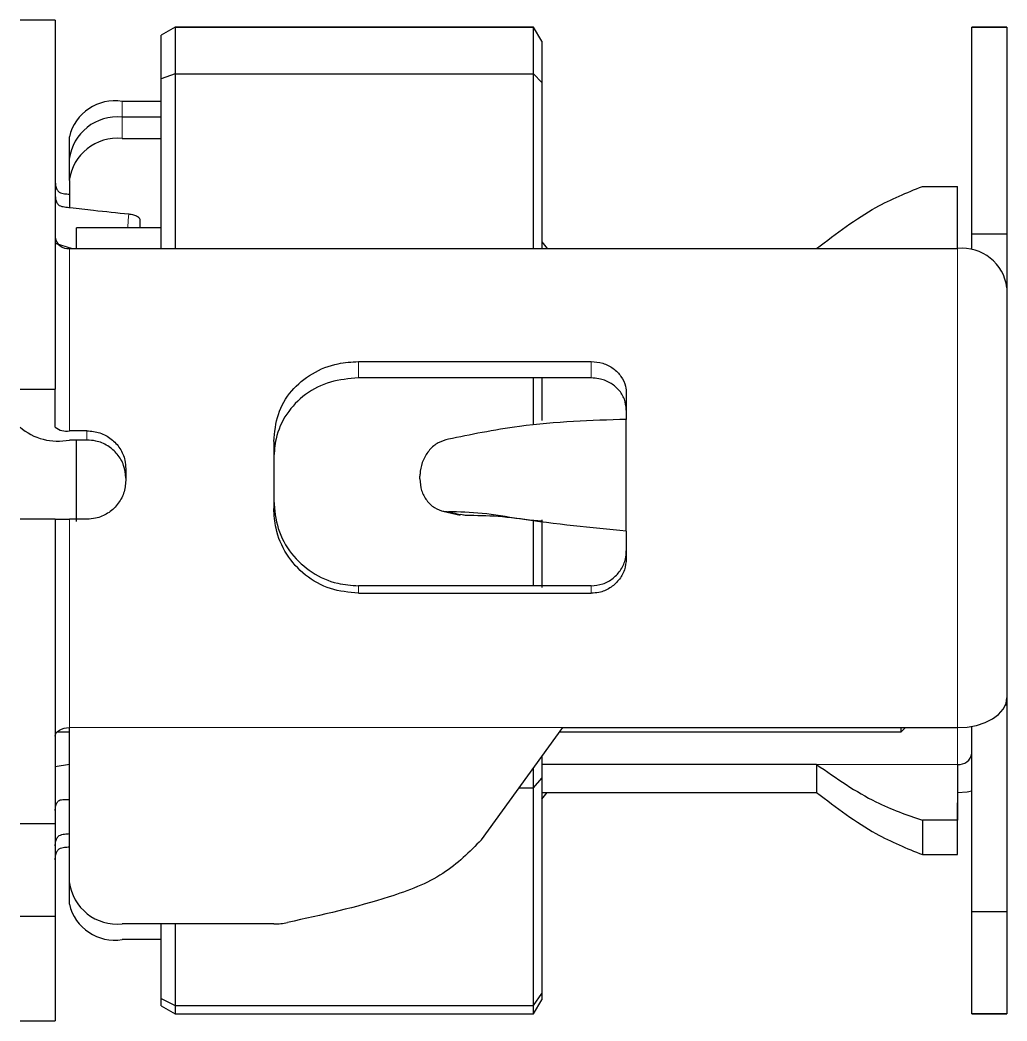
# Model space of a CAD drawing. Header units: millimetres. Extents: x -814 to 1058, y -456 to 1988.
# Drawn here: x -15.92 to -1.92, y 1836.25 to 1850.45 of the extents above; entities that cross this region are included whole.
import ezdxf

# ---------------------------------------------------------------- set-up
doc = ezdxf.new("R2010")
doc.units = ezdxf.units.MM

msp = doc.modelspace()

# ---------------------------------------------------------------- linework, layer by layer
at = {"color": 7, "linetype": 'Continuous', "lineweight": 25}
for p, q in [((-15.419, 1850.449), (-15.919, 1850.449)), ((-15.419, 1850.449), (-15.419, 1845.212)), ((-13.719, 1850.349), (-13.919, 1850.234)), ((-8.634, 1850.349), (-13.719, 1850.349)), ((-13.719, 1850.349), (-13.719, 1849.684)), ((-13.719, 1850.349), (-8.634, 1850.349)), ((-8.519, 1850.149), (-8.634, 1850.349)), ((-8.634, 1849.684), (-8.634, 1850.349)), ((-1.919, 1850.349), (-2.419, 1850.349)), ((-2.419, 1850.346), (-2.419, 1850.349)), ((-2.419, 1850.346), (-1.919, 1850.346)), ((-2.419, 1847.416), (-2.419, 1850.346)), ((-1.919, 1850.349), (-1.919, 1850.346)), ((-1.919, 1850.346), (-1.919, 1847.416)), ((-13.919, 1849.615), (-13.919, 1850.234)), ((-8.519, 1850.149), (-8.519, 1849.564)), ((-13.719, 1849.684), (-13.919, 1849.615)), ((-13.919, 1847.208), (-13.919, 1849.615)), ((-13.719, 1849.684), (-13.719, 1847.208)), ((-13.719, 1849.684), (-8.634, 1849.684)), ((-8.634, 1847.208), (-8.634, 1849.684)), ((-8.519, 1849.564), (-8.634, 1849.684)), ((-8.519, 1849.564), (-8.519, 1847.208)), ((-13.919, 1849.295), (-14.469, 1849.295)), ((-13.919, 1849.072), (-14.469, 1849.072)), ((-15.219, 1848.475), (-15.219, 1848.793)), ((-14.469, 1848.769), (-13.919, 1848.769)), ((-15.219, 1848.172), (-15.219, 1848.475)), ((-15.219, 1848.172), (-15.219, 1847.79)), ((-3.119, 1848.088), (-2.619, 1848.088)), ((-13.919, 1847.499), (-15.119, 1847.499)), ((-15.119, 1847.202), (-15.119, 1847.499)), ((-15.419, 1847.284), (-15.181, 1847.208)), ((-8.519, 1847.3), (-8.439, 1847.208)), ((-2.419, 1847.416), (-1.919, 1847.416)), ((-2.419, 1847.192), (-2.419, 1847.416)), ((-1.919, 1847.416), (-1.919, 1846.651)), ((-15.219, 1847.208), (-4.619, 1847.208)), ((-4.619, 1847.208), (-2.619, 1847.208)), ((-1.919, 1846.651), (-1.919, 1840.835)), ((-11.119, 1845.604), (-7.819, 1845.604)), ((-7.819, 1845.372), (-11.119, 1845.372)), ((-8.634, 1844.715), (-8.634, 1845.372)), ((-8.519, 1845.372), (-8.519, 1844.769)), ((-15.919, 1845.212), (-15.419, 1845.212)), ((-15.419, 1844.674), (-15.419, 1845.212)), ((-7.319, 1845.15), (-7.319, 1844.784)), ((-7.319, 1843.198), (-7.319, 1844.784)), ((-14.969, 1844.622), (-15.219, 1844.622)), ((-14.969, 1844.491), (-15.219, 1844.491)), ((-15.119, 1843.333), (-15.119, 1844.491)), ((-12.319, 1844.472), (-12.319, 1843.521)), ((-14.419, 1844.083), (-14.419, 1843.917)), ((-10.246, 1843.938), (-10.246, 1843.978)), ((-9.922, 1843.483), (-9.677, 1843.427)), ((-15.919, 1843.375), (-15.419, 1843.375)), ((-15.419, 1843.375), (-15.419, 1839.048)), ((-14.969, 1843.367), (-15.219, 1843.367)), ((-9.592, 1843.418), (-9.676, 1843.434)), ((-8.634, 1842.423), (-8.634, 1843.346)), ((-8.519, 1843.359), (-8.519, 1842.397)), ((-7.319, 1843.198), (-7.319, 1842.811)), ((-7.819, 1842.423), (-11.119, 1842.423)), ((-11.119, 1842.317), (-7.819, 1842.317)), ((-1.919, 1840.835), (-1.919, 1840.733)), ((-1.94, 1840.733), (-1.919, 1840.733)), ((-1.919, 1840.733), (-1.919, 1837.803)), ((-15.393, 1840.349), (-15.219, 1840.349)), ((-15.219, 1838.223), (-15.219, 1840.411)), ((-9.374, 1838.82), (-8.219, 1840.411)), ((-8.264, 1840.349), (-3.419, 1840.349)), ((-8.219, 1840.411), (-2.619, 1840.411)), ((-3.419, 1840.349), (-3.357, 1840.411)), ((-3.419, 1840.349), (-3.419, 1840.411)), ((-2.419, 1837.803), (-2.419, 1840.429)), ((-8.519, 1839.997), (-8.519, 1839.694)), ((-15.419, 1839.858), (-15.219, 1839.89)), ((-8.634, 1839.555), (-8.634, 1839.838)), ((-4.619, 1839.888), (-8.519, 1839.888)), ((-4.619, 1839.888), (-4.619, 1839.49)), ((-8.634, 1839.555), (-8.519, 1839.694)), ((-8.519, 1839.694), (-8.519, 1836.64)), ((-8.84, 1839.555), (-8.634, 1839.555)), ((-8.634, 1836.469), (-8.634, 1839.555)), ((-8.519, 1839.49), (-4.619, 1839.49)), ((-8.519, 1839.398), (-8.439, 1839.49)), ((-2.619, 1839.099), (-2.619, 1839.344)), ((-15.419, 1839.048), (-15.919, 1839.048)), ((-15.419, 1839.048), (-15.419, 1837.732)), ((-3.119, 1839.099), (-3.119, 1838.61)), ((-2.619, 1839.099), (-3.119, 1839.099)), ((-2.619, 1838.61), (-2.619, 1839.099)), ((-3.119, 1838.61), (-2.619, 1838.61)), ((-15.219, 1837.905), (-15.219, 1838.223)), ((-2.419, 1837.803), (-1.919, 1837.803)), ((-2.419, 1836.353), (-2.419, 1837.803)), ((-1.919, 1837.803), (-1.919, 1836.353)), ((-15.419, 1837.732), (-15.919, 1837.732)), ((-15.419, 1837.732), (-15.419, 1836.249)), ((-12.318, 1837.626), (-14.469, 1837.626)), ((-13.919, 1836.567), (-13.919, 1837.626)), ((-13.719, 1837.626), (-13.719, 1836.469)), ((-13.919, 1837.403), (-14.469, 1837.403)), ((-8.634, 1836.469), (-8.519, 1836.64)), ((-8.519, 1836.64), (-8.519, 1836.549)), ((-13.919, 1836.567), (-13.719, 1836.469)), ((-13.919, 1836.465), (-13.919, 1836.567)), ((-8.634, 1836.349), (-8.519, 1836.549)), ((-13.919, 1836.465), (-13.719, 1836.349)), ((-13.719, 1836.469), (-8.634, 1836.469)), ((-13.719, 1836.469), (-13.719, 1836.349)), ((-13.719, 1836.349), (-8.634, 1836.349)), ((-13.719, 1836.349), (-8.634, 1836.349)), ((-8.634, 1836.349), (-8.634, 1836.469)), ((-2.419, 1836.353), (-1.919, 1836.353)), ((-2.419, 1836.349), (-2.419, 1836.353)), ((-2.419, 1836.349), (-1.919, 1836.349)), ((-1.919, 1836.353), (-1.919, 1836.349)), ((-15.919, 1836.249), (-15.419, 1836.249))]:
    msp.add_line(p, q, dxfattribs=at)
at = {"color": 8, "linetype": 'Continuous', "lineweight": 18}
for p, q in [((-14.469, 1849.295), (-14.469, 1849.072)), ((-14.469, 1849.072), (-14.469, 1848.769)), ((-15.219, 1847.208), (-15.219, 1844.622)), ((-2.619, 1840.411), (-2.619, 1847.208)), ((-11.119, 1845.604), (-11.119, 1845.372)), ((-7.819, 1845.372), (-7.819, 1845.604)), ((-14.969, 1844.491), (-14.969, 1844.622)), ((-15.219, 1843.367), (-15.219, 1840.411)), ((-11.119, 1842.423), (-11.119, 1842.317)), ((-7.819, 1842.317), (-7.819, 1842.423)), ((-15.219, 1840.411), (-8.219, 1840.411)), ((-2.619, 1839.888), (-2.619, 1840.411)), ((-2.619, 1839.888), (-4.619, 1839.888))]:
    msp.add_line(p, q, dxfattribs=at)
at = {"color": 8, "linetype": 'Continuous', "lineweight": 18, "flags": 128}
msp.add_lwpolyline([(-14.391, 1847.499), (-14.384, 1847.61), (-14.377, 1847.699), (-14.377, 1847.699), (-14.377, 1847.699)], dxfattribs=at)
at = {"color": 7, "linetype": 'Continuous', "lineweight": 25, "flags": 128}
for points in [[(-2.619, 1840.411), (-2.482, 1840.419), (-2.351, 1840.443), (-2.23, 1840.482), (-2.124, 1840.535), (-2.037, 1840.599), (-1.972, 1840.673), (-1.932, 1840.752), (-1.919, 1840.835)], [(-15.419, 1840.29), (-15.415, 1840.313), (-15.404, 1840.336), (-15.385, 1840.357), (-15.36, 1840.375), (-15.33, 1840.39), (-15.295, 1840.402), (-15.258, 1840.409), (-15.219, 1840.411)], [(-2.619, 1839.49), (-2.482, 1839.501), (-2.419, 1839.514)]]:
    msp.add_lwpolyline(points, dxfattribs=at)
at = {"color": 7, "linetype": 'Continuous', "lineweight": 25}
for centre, radius, start, end in [((-14.572, 1848.638), 0.665, 81.0438, 166.5514), ((-14.538, 1848.389), 0.687, 84.2482, 172.7634), ((-14.538, 1848.086), 0.687, 84.2482, 172.7634), ((-15.237, 1847.39), 0.183, 187.2366, 275.7518), ((-2.555, 1846.57), 0.641, 7.2366, 95.7518), ((-15.382, 1845.295), 0.821, 229.1472, 281.4476), ((-15.265, 1844.852), 0.235, 229.1472, 281.4476), ((-15.269, 1856.875), 13.508, 269.3637, 270.2121), ((-2.601, 1840.07), 0.183, 264.2482, 352.7634), ((-14.538, 1838.309), 0.687, 187.2366, 275.7518), ((-14.572, 1838.06), 0.665, 193.4486, 278.9562), ((-12.317, 1838.558), 0.932, 269.97, 282.0278)]:
    msp.add_arc(centre, radius, start, end, dxfattribs=at)
for points, knots in [([(-15.419, 1848.162), (-15.418, 1848.141), (-15.416, 1848.102), (-15.399, 1848.048), (-15.361, 1847.994), (-15.289, 1847.985), (-15.241, 1847.981), (-15.219, 1847.979)], [0, 0, 0, 0, 0.195353, 0.37764, 0.539051, 0.782239, 1, 1, 1, 1]), ([(-4.619, 1847.208), (-4.339, 1847.42), (-3.839, 1847.8), (-3.339, 1848), (-3.119, 1848.088)], [0, 0, 0, 0, 0.559911, 1, 1, 1, 1]), ([(-2.619, 1847.208), (-2.619, 1847.42), (-2.619, 1847.8), (-2.619, 1848), (-2.619, 1848.088)], [0, 0, 0, 0, 0.559866, 1, 1, 1, 1]), ([(-15.419, 1847.966), (-15.418, 1847.947), (-15.416, 1847.91), (-15.399, 1847.859), (-15.361, 1847.808), (-15.285, 1847.798), (-15.123, 1847.778), (-14.811, 1847.743), (-14.541, 1847.715), (-14.377, 1847.699)], [0, 0, 0, 0, 0.052051, 0.100621, 0.143629, 0.208426, 0.277664, 0.558659, 1, 1, 1, 1]), ([(-14.377, 1847.699), (-14.353, 1847.695), (-14.304, 1847.688), (-14.251, 1847.665), (-14.223, 1847.638), (-14.22, 1847.619), (-14.219, 1847.612)], [0, 0, 0, 0, 0.266331, 0.548449, 0.829136, 1, 1, 1, 1]), ([(-14.219, 1847.612), (-14.219, 1847.582), (-14.219, 1847.544), (-14.219, 1847.507), (-14.219, 1847.499)], [0, 0, 0, 0, 0.786734, 1, 1, 1, 1]), ([(-12.319, 1844.472), (-12.306, 1844.602), (-12.282, 1844.863), (-12.082, 1845.2), (-11.784, 1845.448), (-11.445, 1845.584), (-11.216, 1845.598), (-11.119, 1845.604)], [0, 0, 0, 0, 0.212833, 0.42585, 0.635542, 0.846587, 1, 1, 1, 1]), ([(-7.819, 1845.604), (-7.763, 1845.6), (-7.65, 1845.59), (-7.5, 1845.513), (-7.387, 1845.399), (-7.327, 1845.271), (-7.321, 1845.184), (-7.319, 1845.15)], [0, 0, 0, 0, 0.214445, 0.428893, 0.643239, 0.857188, 1, 1, 1, 1]), ([(-11.119, 1845.372), (-11.254, 1845.36), (-11.523, 1845.337), (-11.882, 1845.152), (-12.152, 1844.873), (-12.297, 1844.548), (-12.313, 1844.325), (-12.319, 1844.231)], [0, 0, 0, 0, 0.2128745, 0.4257668, 0.6379374, 0.8473525, 1, 1, 1, 1]), ([(-7.319, 1844.916), (-7.324, 1844.968), (-7.335, 1845.072), (-7.421, 1845.209), (-7.547, 1845.31), (-7.688, 1845.364), (-7.781, 1845.37), (-7.819, 1845.372)], [0, 0, 0, 0, 0.214295, 0.42863, 0.64223, 0.856153, 1, 1, 1, 1]), ([(-7.319, 1844.784), (-7.818, 1844.768), (-8.489, 1844.748), (-9.383, 1844.597), (-9.688, 1844.534), (-9.843, 1844.502)], [0, 0, 0, 0, 0.587693, 0.790818, 1, 1, 1, 1]), ([(-14.969, 1844.622), (-14.907, 1844.616), (-14.783, 1844.604), (-14.619, 1844.512), (-14.494, 1844.377), (-14.428, 1844.225), (-14.422, 1844.123), (-14.419, 1844.083)], [0, 0, 0, 0, 0.214393, 0.428789, 0.643061, 0.856854, 1, 1, 1, 1]), ([(-14.419, 1843.951), (-14.425, 1844.012), (-14.437, 1844.134), (-14.531, 1844.295), (-14.67, 1844.416), (-14.824, 1844.481), (-14.927, 1844.488), (-14.969, 1844.491)], [0, 0, 0, 0, 0.2142108, 0.4284707, 0.641842, 0.8556018, 1, 1, 1, 1]), ([(-9.843, 1844.502), (-9.891, 1844.488), (-9.989, 1844.461), (-10.114, 1844.356), (-10.204, 1844.215), (-10.242, 1844.081), (-10.245, 1844.001), (-10.246, 1843.978)], [0, 0, 0, 0, 0.225867, 0.451734, 0.677598, 0.903479, 1, 1, 1, 1]), ([(-14.419, 1843.917), (-14.425, 1843.855), (-14.437, 1843.733), (-14.531, 1843.568), (-14.67, 1843.443), (-14.825, 1843.377), (-14.928, 1843.37), (-14.969, 1843.367)], [0, 0, 0, 0, 0.214305, 0.42865, 0.642279, 0.856223, 1, 1, 1, 1]), ([(-10.246, 1843.938), (-10.241, 1843.882), (-10.232, 1843.772), (-10.156, 1843.629), (-10.045, 1843.525), (-9.933, 1843.479), (-9.864, 1843.475), (-9.843, 1843.474)], [0, 0, 0, 0, 0.225883, 0.451767, 0.67765, 0.903524, 1, 1, 1, 1]), ([(-12.319, 1843.632), (-12.307, 1843.497), (-12.282, 1843.228), (-12.084, 1842.868), (-11.788, 1842.598), (-11.449, 1842.447), (-11.218, 1842.43), (-11.119, 1842.423)], [0, 0, 0, 0, 0.212376, 0.424979, 0.633479, 0.843609, 1, 1, 1, 1]), ([(-11.119, 1842.317), (-11.254, 1842.33), (-11.523, 1842.356), (-11.883, 1842.558), (-12.152, 1842.859), (-12.298, 1843.199), (-12.313, 1843.427), (-12.319, 1843.521)], [0, 0, 0, 0, 0.213238, 0.42649, 0.63916, 0.849598, 1, 1, 1, 1]), ([(-7.319, 1843.198), (-7.818, 1843.246), (-8.489, 1843.31), (-9.383, 1843.463), (-9.688, 1843.47), (-9.843, 1843.474)], [0, 0, 0, 0, 0.587693, 0.790818, 1, 1, 1, 1]), ([(-8.519, 1843.338), (-8.556, 1843.341), (-8.757, 1843.361), (-9.155, 1843.419), (-9.446, 1843.418), (-9.592, 1843.418)], [0, 0, 0, 0, 0.099559, 0.54474, 1, 1, 1, 1]), ([(-7.819, 1842.423), (-7.763, 1842.429), (-7.65, 1842.439), (-7.5, 1842.524), (-7.388, 1842.649), (-7.327, 1842.788), (-7.321, 1842.881), (-7.319, 1842.918)], [0, 0, 0, 0, 0.214385, 0.428772, 0.643033, 0.856802, 1, 1, 1, 1]), ([(-7.319, 1842.811), (-7.324, 1842.755), (-7.335, 1842.644), (-7.421, 1842.496), (-7.547, 1842.385), (-7.688, 1842.325), (-7.781, 1842.319), (-7.819, 1842.317)], [0, 0, 0, 0, 0.214373, 0.428779, 0.642592, 0.856666, 1, 1, 1, 1]), ([(-4.619, 1839.888), (-4.339, 1839.693), (-3.839, 1839.343), (-3.339, 1839.173), (-3.119, 1839.099)], [0, 0, 0, 0, 0.559868, 1, 1, 1, 1]), ([(-2.619, 1839.888), (-2.619, 1839.693), (-2.619, 1839.343), (-2.619, 1839.173), (-2.619, 1839.099)], [0, 0, 0, 0, 0.559785, 1, 1, 1, 1]), ([(-4.619, 1839.49), (-4.339, 1839.278), (-3.839, 1838.898), (-3.339, 1838.698), (-3.119, 1838.61)], [0, 0, 0, 0, 0.559911, 1, 1, 1, 1]), ([(-15.419, 1839.237), (-15.418, 1839.256), (-15.416, 1839.293), (-15.399, 1839.342), (-15.362, 1839.388), (-15.292, 1839.392), (-15.244, 1839.391), (-15.219, 1839.391)], [0, 0, 0, 0, 0.1953018, 0.3775407, 0.5389091, 0.7613833, 1, 1, 1, 1]), ([(-15.419, 1838.732), (-15.418, 1838.751), (-15.416, 1838.788), (-15.399, 1838.839), (-15.361, 1838.89), (-15.289, 1838.9), (-15.241, 1838.906), (-15.219, 1838.908)], [0, 0, 0, 0, 0.195353, 0.37764, 0.539051, 0.782239, 1, 1, 1, 1]), ([(-9.374, 1838.82), (-9.543, 1838.648), (-9.893, 1838.294), (-10.876, 1837.919), (-11.639, 1837.753), (-12.123, 1837.647)], [0, 0, 0, 0, 0.2540266, 0.5265912, 1, 1, 1, 1]), ([(-15.419, 1838.537), (-15.418, 1838.557), (-15.416, 1838.596), (-15.399, 1838.65), (-15.361, 1838.705), (-15.289, 1838.713), (-15.241, 1838.717), (-15.219, 1838.72)], [0, 0, 0, 0, 0.195353, 0.37764, 0.539051, 0.782239, 1, 1, 1, 1])]:
    msp.add_open_spline(points, degree=3, knots=knots, dxfattribs=at)
at = {"color": 8, "linetype": 'Continuous', "lineweight": 18}
msp.add_open_spline([(-9.843, 1843.474), (-9.801, 1843.464), (-9.733, 1843.449), (-9.65, 1843.43), (-9.608, 1843.421), (-9.592, 1843.418)], degree=3, knots=[0, 0, 0, 0, 0.502362, 0.815418, 1, 1, 1, 1], dxfattribs=at)

doc.saveas('drawing.dxf')
